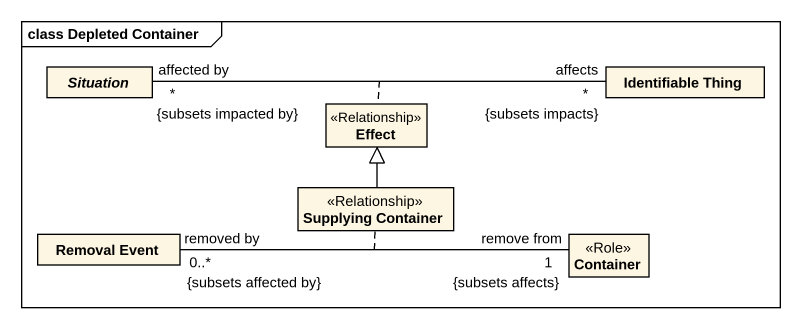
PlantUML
@startuml
mainframe class Depleted Container
hide circle
hide empty members
abstract class Situation
class "Identifiable Thing" as Identifiable_Thing
class Effect <<Relationship>>
class "Supplying Container" as Supplying_Container <<Relationship>>
class "Removal Event" as Removal_Event
class Container <<Role>>
Situation "affected by\n*\n{subsets impacted by}" -right- "affects\n*\n{subsets impacts}" Identifiable_Thing
(Situation, Identifiable_Thing) .. Effect
Supplying_Container -up-|> Effect
Removal_Event "removed by\n0..*\n{subsets affected by}" -right- "remove from\n1\n{subsets affects}" Container
(Removal_Event, Container) .. Supplying_Container
@enduml
